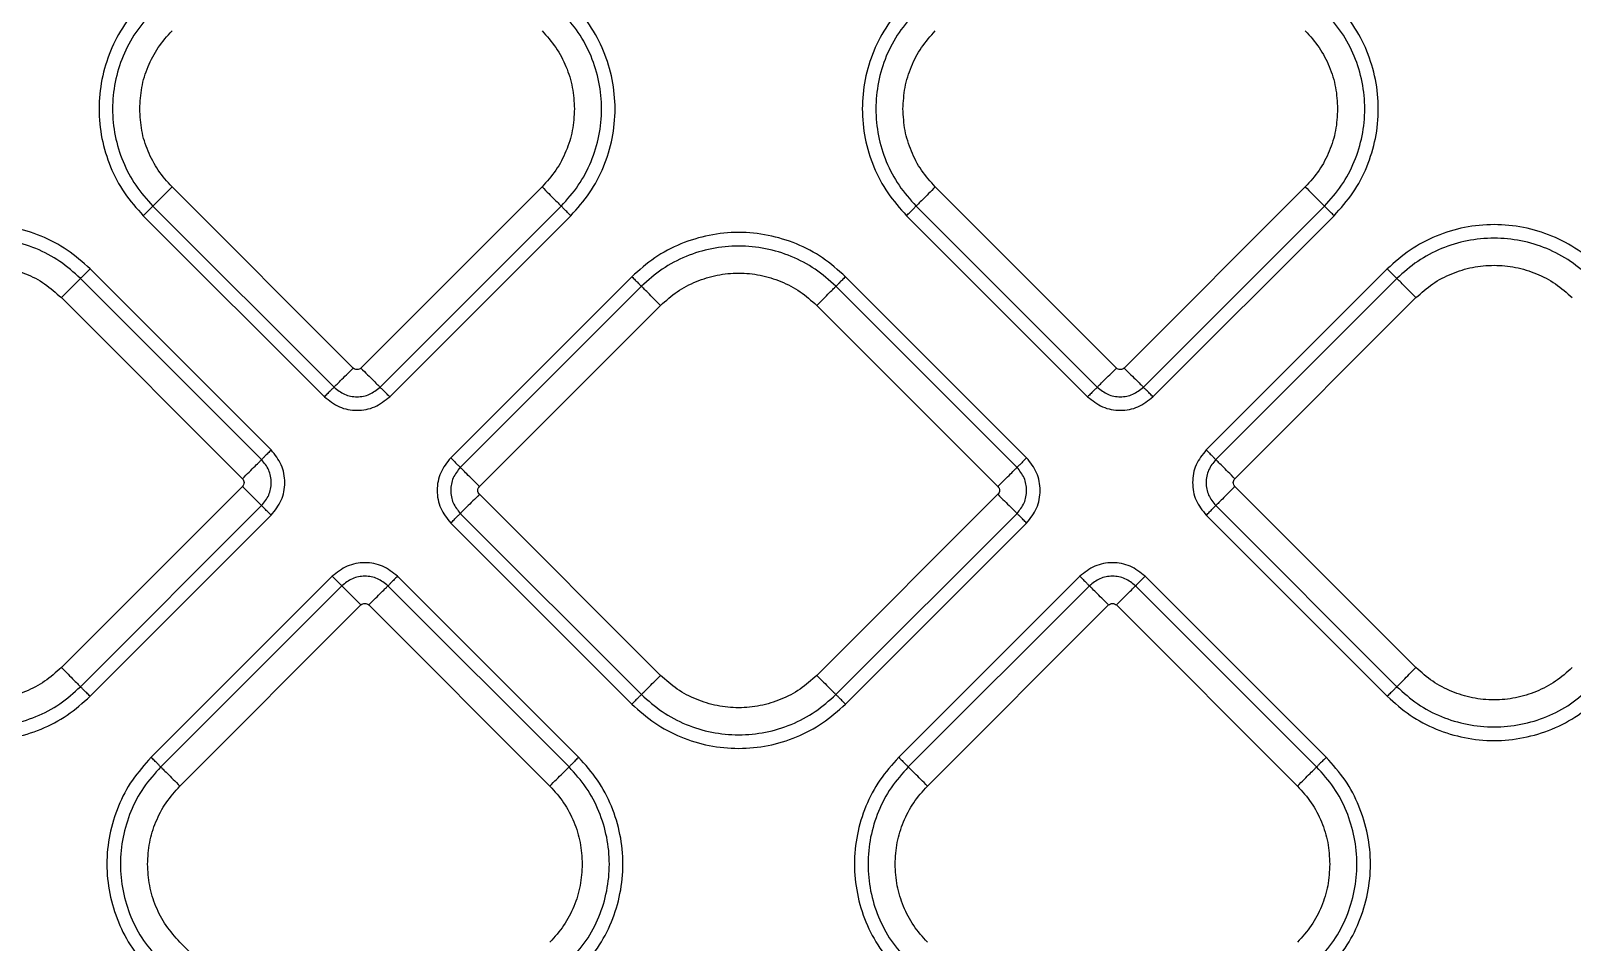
# Model space of a CAD drawing. Extents: x 400 to 501, y 484 to 634.
# Drawn here: x 439.63 to 445.24, y 548.44 to 551.76 of the extents above; entities that cross this region are included whole.
import ezdxf

# ---------------------------------------------------------------- set-up
doc = ezdxf.new("R2010")
doc.units = 0
doc.header["$MEASUREMENT"] = 0
doc.layers.add('DIM', color=3, linetype='Continuous')
doc.layers.add('GEOMETRY', color=3, linetype='Continuous', lineweight=25)

# ---------------------------------------------------------------- blocks, each defined once
blk = doc.blocks.new('2026 GRANDEE')
at = {"layer": 'GEOMETRY', "ltscale": 16}
for p, q in [((-9.6213, -46.3122), (-10.2801, -45.6533)), ((-8.9342, -45.6533), (-9.593, -46.3122)), ((-6.8448, -46.3121), (-7.5036, -45.6533)), ((-6.1577, -45.6533), (-6.8165, -46.3121)), ((-10.3499, -45.7231), (-9.691, -46.3819)), ((-9.5233, -46.3819), (-8.8645, -45.7231)), ((-7.5733, -45.723), (-6.9145, -46.3819)), ((-6.7468, -46.3819), (-6.088, -45.723)), ((-10.3847, -45.7579), (-9.7259, -46.4167)), ((-9.4884, -46.4168), (-8.8296, -45.7579)), ((-7.6082, -45.7579), (-6.9494, -46.4167)), ((-6.7119, -46.4167), (-6.0531, -45.7579)), ((-9.9194, -46.6103), (-10.5782, -45.9514)), ((-5.8595, -45.9514), (-6.5184, -46.6103)), ((-9.9543, -46.6451), (-10.6131, -45.9863)), ((-8.6076, -45.9799), (-9.2664, -46.6388)), ((-8.5727, -46.0148), (-9.2315, -46.6736)), ((-7.2063, -46.6736), (-7.8651, -46.0148)), ((-7.1714, -46.6388), (-7.8303, -45.9799)), ((-5.8247, -45.9863), (-6.4835, -46.6451)), ((-10.6828, -46.056), (-10.024, -46.7149)), ((-9.1618, -46.7434), (-8.503, -46.0845)), ((-7.9349, -46.0845), (-7.276, -46.7434)), ((-6.4138, -46.7149), (-5.755, -46.056)), ((-10.024, -46.7431), (-10.6828, -47.402)), ((-5.755, -47.402), (-6.4138, -46.7431)), ((-10.6131, -47.4717), (-9.9543, -46.8129)), ((-8.503, -47.4305), (-9.1618, -46.7716)), ((-7.276, -46.7716), (-7.9349, -47.4305)), ((-6.4835, -46.8129), (-5.8247, -47.4717)), ((-10.5782, -47.5066), (-9.9194, -46.8477)), ((-9.2315, -46.8414), (-8.5727, -47.5002)), ((-7.8651, -47.5002), (-7.2063, -46.8414)), ((-6.5184, -46.8477), (-5.8595, -47.5066)), ((-9.2664, -46.8762), (-8.6076, -47.5351)), ((-7.8303, -47.5351), (-7.1714, -46.8762)), ((-9.6974, -47.0698), (-10.3562, -47.7286)), ((-8.8011, -47.7286), (-9.4599, -47.0698)), ((-6.9779, -47.0698), (-7.6367, -47.7286)), ((-6.0816, -47.7286), (-6.7404, -47.0698)), ((-9.6625, -47.1046), (-10.3213, -47.7634)), ((-8.836, -47.7634), (-9.4948, -47.1046)), ((-6.943, -47.1046), (-7.6019, -47.7635)), ((-6.1165, -47.7635), (-6.7753, -47.1046)), ((-10.2516, -47.8332), (-9.5928, -47.1743)), ((-9.5645, -47.1743), (-8.9057, -47.8332)), ((-7.5321, -47.8332), (-6.8733, -47.1744)), ((-6.845, -47.1744), (-6.1862, -47.8332)), ((-9.5928, -49.0601), (-10.2516, -48.4013))]:
    blk.add_line(p, q, dxfattribs=at)
for points in [[(-10.3847, -44.9806), (-10.4087, -45.0075), (-10.4567, -45.0613), (-10.507, -45.1578), (-10.5387, -45.2613), (-10.5492, -45.3693), (-10.5387, -45.4772), (-10.507, -45.5808), (-10.4567, -45.6773), (-10.4087, -45.731), (-10.3847, -45.7579)], [(-10.3499, -45.0155), (-10.3717, -45.04), (-10.4154, -45.0889), (-10.4611, -45.1767), (-10.49, -45.271), (-10.4996, -45.3693), (-10.49, -45.4675), (-10.4611, -45.5618), (-10.4154, -45.6496), (-10.3717, -45.6986), (-10.3499, -45.7231)], [(-8.8645, -45.7231), (-8.8426, -45.6986), (-8.7989, -45.6496), (-8.7532, -45.5618), (-8.7243, -45.4675), (-8.7147, -45.3693), (-8.7243, -45.271), (-8.7532, -45.1767), (-8.7989, -45.0889), (-8.8426, -45.04), (-8.8645, -45.0155)], [(-8.8296, -45.7579), (-8.8056, -45.731), (-8.7576, -45.6773), (-8.7074, -45.5808), (-8.6757, -45.4772), (-8.6651, -45.3693), (-8.6757, -45.2613), (-8.7074, -45.1578), (-8.7576, -45.0613), (-8.8056, -45.0075), (-8.8296, -44.9806)], [(-7.6082, -44.9806), (-7.6322, -45.0075), (-7.6802, -45.0612), (-7.7304, -45.1577), (-7.7622, -45.2613), (-7.7727, -45.3692), (-7.7622, -45.4772), (-7.7304, -45.5807), (-7.6802, -45.6772), (-7.6322, -45.731), (-7.6082, -45.7579)], [(-7.5733, -45.0154), (-7.5952, -45.0399), (-7.6389, -45.0889), (-7.6846, -45.1767), (-7.7135, -45.271), (-7.7231, -45.3692), (-7.7135, -45.4675), (-7.6846, -45.5618), (-7.6389, -45.6496), (-7.5952, -45.6986), (-7.5733, -45.723)], [(-6.088, -45.723), (-6.0661, -45.6986), (-6.0224, -45.6496), (-5.9767, -45.5618), (-5.9478, -45.4675), (-5.9382, -45.3692), (-5.9478, -45.271), (-5.9767, -45.1767), (-6.0224, -45.0889), (-6.0661, -45.0399), (-6.088, -45.0154)], [(-6.0531, -45.7579), (-6.0291, -45.731), (-5.9811, -45.6772), (-5.9309, -45.5807), (-5.8991, -45.4772), (-5.8886, -45.3692), (-5.8991, -45.2613), (-5.9309, -45.1577), (-5.9811, -45.0612), (-6.0291, -45.0075), (-6.0531, -44.9806)], [(-10.3978, -45.3693), (-10.3963, -45.343), (-10.3933, -45.2904), (-10.3693, -45.2147), (-10.3328, -45.1441), (-10.2977, -45.1049), (-10.2801, -45.0852)], [(-8.9342, -45.0852), (-8.9166, -45.1049), (-8.8815, -45.1441), (-8.845, -45.2147), (-8.821, -45.2904), (-8.818, -45.343), (-8.8165, -45.3693)], [(-7.6213, -45.3692), (-7.6198, -45.3429), (-7.6168, -45.2903), (-7.5928, -45.2146), (-7.5563, -45.1441), (-7.5212, -45.1048), (-7.5036, -45.0852)], [(-6.1577, -45.0852), (-6.1401, -45.1048), (-6.105, -45.1441), (-6.0685, -45.2146), (-6.0445, -45.2903), (-6.0415, -45.3429), (-6.04, -45.3692)], [(-10.2801, -45.6533), (-10.2977, -45.6337), (-10.3328, -45.5944), (-10.3693, -45.5239), (-10.3933, -45.4482), (-10.3963, -45.3956), (-10.3978, -45.3693)], [(-8.8165, -45.3693), (-8.818, -45.3956), (-8.821, -45.4482), (-8.845, -45.5239), (-8.8815, -45.5944), (-8.9166, -45.6337), (-8.9342, -45.6533)], [(-7.5036, -45.6533), (-7.5212, -45.6337), (-7.5563, -45.5944), (-7.5928, -45.5238), (-7.6168, -45.4481), (-7.6198, -45.3955), (-7.6213, -45.3692)], [(-6.04, -45.3692), (-6.0415, -45.3955), (-6.0445, -45.4481), (-6.0685, -45.5238), (-6.105, -45.5944), (-6.1401, -45.6337), (-6.1577, -45.6533)], [(-10.2801, -45.6533), (-10.2884, -45.6616), (-10.305, -45.6782), (-10.3266, -45.6998), (-10.3432, -45.7164), (-10.3476, -45.7208), (-10.3499, -45.7231)], [(-8.9342, -45.6533), (-8.9259, -45.6616), (-8.9094, -45.6782), (-8.8877, -45.6998), (-8.8711, -45.7164), (-8.8667, -45.7208), (-8.8645, -45.7231)], [(-7.5036, -45.6533), (-7.5119, -45.6616), (-7.5285, -45.6781), (-7.5501, -45.6998), (-7.5667, -45.7164), (-7.5711, -45.7208), (-7.5733, -45.723)], [(-6.1577, -45.6533), (-6.1494, -45.6616), (-6.1328, -45.6781), (-6.1112, -45.6998), (-6.0946, -45.7164), (-6.0902, -45.7208), (-6.088, -45.723)], [(-10.3847, -45.7579), (-10.3806, -45.7538), (-10.3723, -45.7455), (-10.3615, -45.7347), (-10.3532, -45.7264), (-10.351, -45.7242), (-10.3499, -45.7231)], [(-8.8296, -45.7579), (-8.8337, -45.7538), (-8.842, -45.7455), (-8.8528, -45.7347), (-8.8611, -45.7264), (-8.8634, -45.7242), (-8.8645, -45.7231)], [(-7.6082, -45.7579), (-7.6041, -45.7537), (-7.5958, -45.7455), (-7.585, -45.7346), (-7.5767, -45.7263), (-7.5745, -45.7241), (-7.5733, -45.723)], [(-6.0531, -45.7579), (-6.0572, -45.7537), (-6.0655, -45.7455), (-6.0763, -45.7346), (-6.0846, -45.7263), (-6.0868, -45.7241), (-6.088, -45.723)], [(-10.5782, -45.9514), (-10.6051, -45.9274), (-10.6589, -45.8795), (-10.7554, -45.8292), (-10.8589, -45.7975), (-10.9669, -45.7869), (-11.0749, -45.7975), (-11.1784, -45.8292), (-11.2749, -45.8795), (-11.3287, -45.9274), (-11.3555, -45.9514)], [(-5.0822, -45.9514), (-5.1091, -45.9274), (-5.1629, -45.8795), (-5.2594, -45.8292), (-5.3629, -45.7975), (-5.4709, -45.7869), (-5.5789, -45.7975), (-5.6824, -45.8292), (-5.7789, -45.8795), (-5.8327, -45.9274), (-5.8595, -45.9514)], [(-10.6131, -45.9863), (-10.6376, -45.9645), (-10.6865, -45.9208), (-10.7744, -45.875), (-10.8686, -45.8462), (-10.9669, -45.8366), (-11.0652, -45.8462), (-11.1594, -45.875), (-11.2473, -45.9208), (-11.2962, -45.9645), (-11.3207, -45.9863)], [(-7.8303, -45.9799), (-7.8572, -45.956), (-7.9109, -45.908), (-8.0074, -45.8577), (-8.111, -45.826), (-8.2189, -45.8154), (-8.3269, -45.826), (-8.4304, -45.8577), (-8.5269, -45.908), (-8.5807, -45.956), (-8.6076, -45.9799)], [(-5.1171, -45.9863), (-5.1416, -45.9645), (-5.1905, -45.9208), (-5.2784, -45.875), (-5.3726, -45.8462), (-5.4709, -45.8366), (-5.5692, -45.8462), (-5.6634, -45.875), (-5.7513, -45.9208), (-5.8002, -45.9645), (-5.8247, -45.9863)], [(-7.8651, -46.0148), (-7.8896, -45.993), (-7.9386, -45.9493), (-8.0264, -45.9035), (-8.1206, -45.8747), (-8.2189, -45.8651), (-8.3172, -45.8747), (-8.4115, -45.9035), (-8.4993, -45.9493), (-8.5482, -45.993), (-8.5727, -46.0148)], [(-11.251, -46.056), (-11.2313, -46.0385), (-11.192, -46.0034), (-11.1215, -45.9667), (-11.0458, -45.9435), (-10.9669, -45.9358), (-10.888, -45.9435), (-10.8123, -45.9667), (-10.7418, -46.0034), (-10.7025, -46.0385), (-10.6828, -46.056)], [(-10.5782, -45.9514), (-10.5824, -45.9556), (-10.5907, -45.9639), (-10.6015, -45.9747), (-10.6098, -45.983), (-10.612, -45.9852), (-10.6131, -45.9863)], [(-8.503, -46.0845), (-8.4833, -46.067), (-8.444, -46.0319), (-8.3735, -45.9952), (-8.2978, -45.972), (-8.2189, -45.9643), (-8.14, -45.972), (-8.0643, -45.9952), (-7.9938, -46.0319), (-7.9545, -46.067), (-7.9349, -46.0845)], [(-5.8595, -45.9514), (-5.8554, -45.9556), (-5.8471, -45.9639), (-5.8363, -45.9747), (-5.828, -45.983), (-5.8258, -45.9852), (-5.8247, -45.9863)], [(-5.755, -46.056), (-5.7353, -46.0385), (-5.696, -46.0034), (-5.6255, -45.9667), (-5.5498, -45.9435), (-5.4709, -45.9358), (-5.392, -45.9435), (-5.3163, -45.9667), (-5.2458, -46.0034), (-5.2065, -46.0385), (-5.1868, -46.056)], [(-10.6828, -46.056), (-10.6745, -46.0477), (-10.658, -46.0312), (-10.6363, -46.0095), (-10.6197, -45.9929), (-10.6153, -45.9885), (-10.6131, -45.9863)], [(-8.6076, -45.9799), (-8.6034, -45.9841), (-8.5952, -45.9924), (-8.5843, -46.0032), (-8.576, -46.0115), (-8.5738, -46.0137), (-8.5727, -46.0148)], [(-8.503, -46.0845), (-8.5113, -46.0763), (-8.5278, -46.0597), (-8.5495, -46.038), (-8.5661, -46.0214), (-8.5705, -46.017), (-8.5727, -46.0148)], [(-7.9349, -46.0845), (-7.9266, -46.0763), (-7.91, -46.0597), (-7.8884, -46.038), (-7.8718, -46.0214), (-7.8673, -46.017), (-7.8651, -46.0148)], [(-7.8303, -45.9799), (-7.8344, -45.9841), (-7.8427, -45.9924), (-7.8535, -46.0032), (-7.8618, -46.0115), (-7.864, -46.0137), (-7.8651, -46.0148)], [(-5.755, -46.056), (-5.7632, -46.0477), (-5.7798, -46.0312), (-5.8014, -46.0095), (-5.818, -45.9929), (-5.8225, -45.9885), (-5.8247, -45.9863)], [(-9.691, -46.3819), (-9.6888, -46.3797), (-9.6844, -46.3753), (-9.6678, -46.3587), (-9.6461, -46.337), (-9.6296, -46.3204), (-9.6213, -46.3122)], [(-9.593, -46.3122), (-9.5847, -46.3204), (-9.5682, -46.337), (-9.5465, -46.3587), (-9.5299, -46.3753), (-9.5255, -46.3797), (-9.5233, -46.3819)], [(-6.9145, -46.3819), (-6.9123, -46.3796), (-6.9079, -46.3752), (-6.8913, -46.3586), (-6.8696, -46.337), (-6.8531, -46.3204), (-6.8448, -46.3121)], [(-6.8165, -46.3121), (-6.8082, -46.3204), (-6.7917, -46.337), (-6.77, -46.3586), (-6.7534, -46.3752), (-6.749, -46.3796), (-6.7468, -46.3819)], [(-9.691, -46.3819), (-9.6921, -46.383), (-9.6943, -46.3852), (-9.7026, -46.3935), (-9.7135, -46.4043), (-9.7217, -46.4126), (-9.7259, -46.4167)], [(-9.4884, -46.4167), (-9.4926, -46.4126), (-9.5009, -46.4043), (-9.5117, -46.3935), (-9.52, -46.3852), (-9.5222, -46.383), (-9.5233, -46.3819)], [(-6.9145, -46.3819), (-6.9156, -46.383), (-6.9178, -46.3852), (-6.9261, -46.3935), (-6.937, -46.4043), (-6.9452, -46.4126), (-6.9494, -46.4167)], [(-6.7119, -46.4167), (-6.7161, -46.4126), (-6.7243, -46.4043), (-6.7352, -46.3935), (-6.7435, -46.3852), (-6.7457, -46.383), (-6.7468, -46.3819)], [(-10.024, -46.7149), (-10.0157, -46.7066), (-9.9992, -46.69), (-9.9775, -46.6684), (-9.9609, -46.6518), (-9.9565, -46.6473), (-9.9543, -46.6451)], [(-9.9194, -46.6103), (-9.9235, -46.6144), (-9.9318, -46.6227), (-9.9427, -46.6335), (-9.951, -46.6418), (-9.9532, -46.644), (-9.9543, -46.6451)], [(-9.2664, -46.6388), (-9.2623, -46.6429), (-9.254, -46.6512), (-9.2432, -46.662), (-9.2349, -46.6703), (-9.2327, -46.6725), (-9.2315, -46.6736)], [(-7.1714, -46.6388), (-7.1756, -46.6429), (-7.1839, -46.6512), (-7.1947, -46.662), (-7.203, -46.6703), (-7.2052, -46.6725), (-7.2063, -46.6736)], [(-6.5184, -46.6103), (-6.5142, -46.6144), (-6.506, -46.6227), (-6.4951, -46.6335), (-6.4868, -46.6418), (-6.4846, -46.644), (-6.4835, -46.6451)], [(-6.4138, -46.7149), (-6.4221, -46.7066), (-6.4386, -46.69), (-6.4603, -46.6684), (-6.4769, -46.6518), (-6.4813, -46.6473), (-6.4835, -46.6451)], [(-9.1618, -46.7434), (-9.1701, -46.7351), (-9.1867, -46.7185), (-9.2083, -46.6969), (-9.2249, -46.6803), (-9.2293, -46.6759), (-9.2315, -46.6736)], [(-7.276, -46.7434), (-7.2677, -46.7351), (-7.2512, -46.7185), (-7.2295, -46.6969), (-7.2129, -46.6803), (-7.2085, -46.6759), (-7.2063, -46.6736)], [(-10.024, -46.7431), (-10.0157, -46.7514), (-9.9992, -46.768), (-9.9775, -46.7896), (-9.9609, -46.8062), (-9.9565, -46.8106), (-9.9543, -46.8129)], [(-6.4138, -46.7431), (-6.4221, -46.7514), (-6.4386, -46.768), (-6.4603, -46.7896), (-6.4769, -46.8062), (-6.4813, -46.8106), (-6.4835, -46.8129)], [(-9.9194, -46.8477), (-9.9235, -46.8436), (-9.9318, -46.8353), (-9.9427, -46.8245), (-9.951, -46.8162), (-9.9532, -46.814), (-9.9543, -46.8129)], [(-9.1618, -46.7716), (-9.1701, -46.7799), (-9.1867, -46.7965), (-9.2083, -46.8181), (-9.2249, -46.8347), (-9.2293, -46.8392), (-9.2315, -46.8414)], [(-7.276, -46.7716), (-7.2677, -46.7799), (-7.2512, -46.7965), (-7.2295, -46.8181), (-7.2129, -46.8347), (-7.2085, -46.8392), (-7.2063, -46.8414)], [(-6.5184, -46.8477), (-6.5142, -46.8436), (-6.506, -46.8353), (-6.4951, -46.8245), (-6.4868, -46.8162), (-6.4846, -46.814), (-6.4835, -46.8129)], [(-9.2664, -46.8762), (-9.2623, -46.8721), (-9.254, -46.8638), (-9.2432, -46.853), (-9.2349, -46.8447), (-9.2327, -46.8425), (-9.2315, -46.8414)], [(-7.1714, -46.8762), (-7.1756, -46.8721), (-7.1839, -46.8638), (-7.1947, -46.853), (-7.203, -46.8447), (-7.2052, -46.8425), (-7.2063, -46.8414)], [(-9.6974, -47.0698), (-9.6932, -47.0739), (-9.685, -47.0822), (-9.6741, -47.093), (-9.6658, -47.1013), (-9.6636, -47.1035), (-9.6625, -47.1046)], [(-9.4599, -47.0698), (-9.4641, -47.0739), (-9.4723, -47.0822), (-9.4832, -47.093), (-9.4915, -47.1013), (-9.4937, -47.1035), (-9.4948, -47.1046)], [(-6.9779, -47.0698), (-6.9737, -47.0739), (-6.9655, -47.0822), (-6.9546, -47.093), (-6.9463, -47.1013), (-6.9441, -47.1035), (-6.943, -47.1046)], [(-6.7404, -47.0698), (-6.7446, -47.0739), (-6.7529, -47.0822), (-6.7637, -47.093), (-6.772, -47.1013), (-6.7742, -47.1035), (-6.7753, -47.1046)], [(-9.5928, -47.1743), (-9.6011, -47.1661), (-9.6176, -47.1495), (-9.6393, -47.1278), (-9.6559, -47.1113), (-9.6603, -47.1068), (-9.6625, -47.1046)], [(-9.5645, -47.1743), (-9.5562, -47.1661), (-9.5397, -47.1495), (-9.518, -47.1278), (-9.5014, -47.1113), (-9.497, -47.1068), (-9.4948, -47.1046)], [(-6.8733, -47.1744), (-6.8816, -47.1661), (-6.8981, -47.1495), (-6.9198, -47.1279), (-6.9364, -47.1113), (-6.9408, -47.1069), (-6.943, -47.1046)], [(-6.845, -47.1744), (-6.8367, -47.1661), (-6.8202, -47.1495), (-6.7985, -47.1279), (-6.7819, -47.1113), (-6.7775, -47.1069), (-6.7753, -47.1046)], [(-10.6828, -47.402), (-10.7025, -47.4195), (-10.7418, -47.4546), (-10.8123, -47.4913), (-10.888, -47.5145), (-10.9669, -47.5222), (-11.0458, -47.5145), (-11.1215, -47.4913), (-11.192, -47.4546), (-11.2313, -47.4195), (-11.251, -47.402)], [(-10.6828, -47.402), (-10.6745, -47.4102), (-10.658, -47.4268), (-10.6363, -47.4485), (-10.6197, -47.4651), (-10.6153, -47.4695), (-10.6131, -47.4717)], [(-8.5727, -47.5002), (-8.5705, -47.498), (-8.5661, -47.4936), (-8.5495, -47.477), (-8.5278, -47.4553), (-8.5113, -47.4388), (-8.503, -47.4305)], [(-7.9349, -47.4305), (-7.9545, -47.448), (-7.9938, -47.4831), (-8.0643, -47.5198), (-8.14, -47.543), (-8.2189, -47.5507), (-8.2978, -47.543), (-8.3735, -47.5198), (-8.444, -47.4831), (-8.4833, -47.448), (-8.503, -47.4305)], [(-7.9349, -47.4305), (-7.9266, -47.4388), (-7.91, -47.4553), (-7.8884, -47.477), (-7.8718, -47.4936), (-7.8673, -47.498), (-7.8651, -47.5002)], [(-5.8247, -47.4717), (-5.8225, -47.4695), (-5.818, -47.4651), (-5.8014, -47.4485), (-5.7798, -47.4268), (-5.7632, -47.4102), (-5.755, -47.402)], [(-5.1868, -47.402), (-5.2065, -47.4195), (-5.2458, -47.4546), (-5.3163, -47.4913), (-5.392, -47.5145), (-5.4709, -47.5222), (-5.5498, -47.5145), (-5.6255, -47.4913), (-5.696, -47.4546), (-5.7353, -47.4195), (-5.755, -47.402)], [(-11.3207, -47.4717), (-11.2962, -47.4935), (-11.2473, -47.5372), (-11.1594, -47.583), (-11.0652, -47.6118), (-10.9669, -47.6214), (-10.8686, -47.6118), (-10.7744, -47.583), (-10.6865, -47.5372), (-10.6376, -47.4935), (-10.6131, -47.4717)], [(-10.5782, -47.5066), (-10.5824, -47.5024), (-10.5907, -47.4941), (-10.6015, -47.4833), (-10.6098, -47.475), (-10.612, -47.4728), (-10.6131, -47.4717)], [(-5.8247, -47.4717), (-5.8258, -47.4728), (-5.828, -47.475), (-5.8363, -47.4833), (-5.8471, -47.4941), (-5.8554, -47.5024), (-5.8595, -47.5066)], [(-5.8247, -47.4717), (-5.8002, -47.4935), (-5.7513, -47.5372), (-5.6634, -47.583), (-5.5692, -47.6118), (-5.4709, -47.6214), (-5.3726, -47.6118), (-5.2784, -47.583), (-5.1905, -47.5372), (-5.1416, -47.4935), (-5.1171, -47.4717)], [(-11.3555, -47.5066), (-11.3287, -47.5305), (-11.2749, -47.5785), (-11.1784, -47.6288), (-11.0749, -47.6605), (-10.9669, -47.6711), (-10.8589, -47.6605), (-10.7554, -47.6288), (-10.6589, -47.5785), (-10.6051, -47.5305), (-10.5782, -47.5066)], [(-8.5727, -47.5002), (-8.5738, -47.5013), (-8.576, -47.5035), (-8.5843, -47.5118), (-8.5952, -47.5226), (-8.6034, -47.5309), (-8.6076, -47.5351)], [(-8.6076, -47.5351), (-8.5807, -47.5591), (-8.5269, -47.607), (-8.4304, -47.6573), (-8.3269, -47.689), (-8.2189, -47.6996), (-8.111, -47.689), (-8.0074, -47.6573), (-7.9109, -47.607), (-7.8572, -47.5591), (-7.8303, -47.5351)], [(-8.5727, -47.5002), (-8.5482, -47.522), (-8.4993, -47.5657), (-8.4115, -47.6115), (-8.3172, -47.6403), (-8.2189, -47.6499), (-8.1206, -47.6403), (-8.0264, -47.6115), (-7.9386, -47.5657), (-7.8896, -47.522), (-7.8651, -47.5002)], [(-7.8303, -47.5351), (-7.8344, -47.5309), (-7.8427, -47.5226), (-7.8535, -47.5118), (-7.8618, -47.5035), (-7.864, -47.5013), (-7.8651, -47.5002)], [(-5.8595, -47.5066), (-5.8327, -47.5305), (-5.7789, -47.5785), (-5.6824, -47.6288), (-5.5789, -47.6605), (-5.4709, -47.6711), (-5.3629, -47.6605), (-5.2594, -47.6288), (-5.1629, -47.5785), (-5.1091, -47.5305), (-5.0822, -47.5066)], [(-10.3562, -47.7286), (-10.3802, -47.7555), (-10.4282, -47.8092), (-10.4784, -47.9057), (-10.5102, -48.0093), (-10.5207, -48.1172), (-10.5102, -48.2252), (-10.4784, -48.3287), (-10.4282, -48.4252), (-10.3802, -48.479), (-10.3562, -48.5059)], [(-10.3213, -47.7634), (-10.3432, -47.7879), (-10.3869, -47.8369), (-10.4326, -47.9247), (-10.4615, -48.019), (-10.4711, -48.1172), (-10.4615, -48.2155), (-10.4326, -48.3098), (-10.3869, -48.3976), (-10.3432, -48.4466), (-10.3213, -48.471)], [(-10.3213, -47.7634), (-10.3225, -47.7623), (-10.3247, -47.7601), (-10.333, -47.7518), (-10.3438, -47.741), (-10.3521, -47.7327), (-10.3562, -47.7286)], [(-10.3213, -47.7634), (-10.3191, -47.7657), (-10.3147, -47.7701), (-10.2981, -47.7867), (-10.2765, -47.8083), (-10.2599, -47.8249), (-10.2516, -47.8332)], [(-8.9057, -47.8332), (-8.8974, -47.8249), (-8.8808, -47.8083), (-8.8592, -47.7867), (-8.8426, -47.7701), (-8.8382, -47.7657), (-8.836, -47.7634)], [(-8.8011, -47.7286), (-8.8052, -47.7327), (-8.8135, -47.741), (-8.8243, -47.7518), (-8.8326, -47.7601), (-8.8348, -47.7623), (-8.836, -47.7634)], [(-8.836, -48.471), (-8.8141, -48.4466), (-8.7704, -48.3976), (-8.7247, -48.3098), (-8.6958, -48.2155), (-8.6862, -48.1172), (-8.6958, -48.019), (-8.7247, -47.9247), (-8.7704, -47.8369), (-8.8141, -47.7879), (-8.836, -47.7634)], [(-8.8011, -48.5059), (-8.7771, -48.479), (-8.7291, -48.4252), (-8.6789, -48.3287), (-8.6471, -48.2252), (-8.6366, -48.1172), (-8.6471, -48.0093), (-8.6789, -47.9057), (-8.7291, -47.8092), (-8.7771, -47.7555), (-8.8011, -47.7286)], [(-7.6367, -47.7286), (-7.6607, -47.7555), (-7.7087, -47.8093), (-7.759, -47.9058), (-7.7907, -48.0093), (-7.8012, -48.1173), (-7.7907, -48.2252), (-7.759, -48.3288), (-7.7087, -48.4253), (-7.6607, -48.479), (-7.6367, -48.5059)], [(-7.6019, -47.7635), (-7.6237, -47.788), (-7.6674, -47.8369), (-7.7131, -47.9247), (-7.742, -48.019), (-7.7516, -48.1173), (-7.742, -48.2155), (-7.7131, -48.3098), (-7.6674, -48.3976), (-7.6237, -48.4466), (-7.6019, -48.4711)], [(-7.6367, -47.7286), (-7.6326, -47.7328), (-7.6243, -47.741), (-7.6135, -47.7519), (-7.6052, -47.7602), (-7.603, -47.7624), (-7.6019, -47.7635)], [(-7.5321, -47.8332), (-7.5404, -47.8249), (-7.557, -47.8084), (-7.5786, -47.7867), (-7.5952, -47.7701), (-7.5996, -47.7657), (-7.6019, -47.7635)], [(-6.1862, -47.8332), (-6.1779, -47.8249), (-6.1614, -47.8084), (-6.1397, -47.7867), (-6.1231, -47.7701), (-6.1187, -47.7657), (-6.1165, -47.7635)], [(-6.0816, -47.7286), (-6.0857, -47.7328), (-6.094, -47.741), (-6.1048, -47.7519), (-6.1131, -47.7602), (-6.1154, -47.7624), (-6.1165, -47.7635)], [(-6.1165, -48.4711), (-6.0946, -48.4466), (-6.0509, -48.3976), (-6.0052, -48.3098), (-5.9763, -48.2155), (-5.9667, -48.1173), (-5.9763, -48.019), (-6.0052, -47.9247), (-6.0509, -47.8369), (-6.0946, -47.788), (-6.1165, -47.7635)], [(-6.0816, -48.5059), (-6.0576, -48.479), (-6.0096, -48.4253), (-5.9594, -48.3288), (-5.9277, -48.2252), (-5.9171, -48.1173), (-5.9277, -48.0093), (-5.9594, -47.9058), (-6.0096, -47.8093), (-6.0576, -47.7555), (-6.0816, -47.7286)], [(-10.3693, -48.1172), (-10.3678, -48.0909), (-10.3648, -48.0383), (-10.3408, -47.9626), (-10.3043, -47.8921), (-10.2692, -47.8528), (-10.2516, -47.8332)], [(-8.9057, -47.8332), (-8.8881, -47.8528), (-8.853, -47.8921), (-8.8165, -47.9626), (-8.7925, -48.0383), (-8.7895, -48.0909), (-8.788, -48.1172)], [(-7.6498, -48.1173), (-7.6483, -48.091), (-7.6453, -48.0384), (-7.6213, -47.9627), (-7.5848, -47.8921), (-7.5497, -47.8529), (-7.5321, -47.8332)], [(-6.1862, -47.8332), (-6.1686, -47.8529), (-6.1335, -47.8921), (-6.097, -47.9627), (-6.073, -48.0384), (-6.07, -48.091), (-6.0685, -48.1173)], [(-10.2516, -48.4013), (-10.2692, -48.3817), (-10.3043, -48.3424), (-10.3408, -48.2718), (-10.3648, -48.1961), (-10.3678, -48.1435), (-10.3693, -48.1172)], [(-8.788, -48.1172), (-8.7895, -48.1435), (-8.7925, -48.1961), (-8.8165, -48.2718), (-8.853, -48.3424), (-8.8881, -48.3817), (-8.9057, -48.4013)], [(-7.5321, -48.4013), (-7.5497, -48.3817), (-7.5848, -48.3424), (-7.6213, -48.2719), (-7.6453, -48.1962), (-7.6483, -48.1436), (-7.6498, -48.1173)], [(-6.0685, -48.1173), (-6.07, -48.1436), (-6.073, -48.1962), (-6.097, -48.2719), (-6.1335, -48.3424), (-6.1686, -48.3817), (-6.1862, -48.4013)]]:
    blk.add_open_spline(points, degree=3, dxfattribs=at)
for points, knots in [([(-9.593, -46.3122), (-9.5951, -46.3138), (-9.5992, -46.3171), (-9.6072, -46.3185), (-9.6151, -46.3171), (-9.6192, -46.3138), (-9.6213, -46.3122)], [0, 0, 0, 0, 0.250227, 0.500001, 0.749773, 1, 1, 1, 1]), ([(-6.8165, -46.3121), (-6.8186, -46.3138), (-6.8227, -46.317), (-6.8307, -46.3185), (-6.8386, -46.317), (-6.8427, -46.3138), (-6.8448, -46.3121)], [0, 0, 0, 0, 0.250227, 0.500001, 0.749773, 1, 1, 1, 1]), ([(-9.7259, -46.4167), (-9.7085, -46.4305), (-9.6738, -46.458), (-9.6072, -46.4699), (-9.5405, -46.458), (-9.5058, -46.4305), (-9.4884, -46.4168)], [0, 0, 0, 0, 0.250039, 0.499994, 0.749965, 1, 1, 1, 1]), ([(-9.691, -46.3819), (-9.6788, -46.3916), (-9.6543, -46.411), (-9.6072, -46.4195), (-9.5601, -46.411), (-9.5356, -46.3916), (-9.5233, -46.3819)], [0, 0, 0, 0, 0.249985, 0.499995, 0.750018, 1, 1, 1, 1]), ([(-6.9494, -46.4167), (-6.932, -46.4305), (-6.8973, -46.458), (-6.8307, -46.4699), (-6.764, -46.458), (-6.7293, -46.4305), (-6.7119, -46.4167)], [0, 0, 0, 0, 0.2500385, 0.4999937, 0.7499651, 1, 1, 1, 1]), ([(-6.9145, -46.3819), (-6.9023, -46.3916), (-6.8777, -46.411), (-6.8307, -46.4194), (-6.7836, -46.411), (-6.759, -46.3916), (-6.7468, -46.3819)], [0, 0, 0, 0, 0.249985, 0.499995, 0.750018, 1, 1, 1, 1]), ([(-9.9543, -46.8129), (-9.9446, -46.8006), (-9.9251, -46.7761), (-9.9167, -46.729), (-9.9251, -46.6819), (-9.9446, -46.6574), (-9.9543, -46.6451)], [0, 0, 0, 0, 0.249985, 0.499995, 0.750018, 1, 1, 1, 1]), ([(-9.9194, -46.8477), (-9.9057, -46.8304), (-9.8782, -46.7957), (-9.8662, -46.729), (-9.8782, -46.6623), (-9.9057, -46.6276), (-9.9194, -46.6103)], [0, 0, 0, 0, 0.250039, 0.499994, 0.749965, 1, 1, 1, 1]), ([(-9.2664, -46.6388), (-9.2802, -46.6561), (-9.3077, -46.6908), (-9.3196, -46.7575), (-9.3077, -46.8242), (-9.2802, -46.8589), (-9.2664, -46.8762)], [0, 0, 0, 0, 0.250039, 0.499994, 0.749965, 1, 1, 1, 1]), ([(-7.1714, -46.8762), (-7.1577, -46.8589), (-7.1302, -46.8242), (-7.1183, -46.7575), (-7.1302, -46.6908), (-7.1577, -46.6561), (-7.1714, -46.6388)], [0, 0, 0, 0, 0.250039, 0.499994, 0.749965, 1, 1, 1, 1]), ([(-6.5184, -46.6103), (-6.5321, -46.6276), (-6.5596, -46.6623), (-6.5716, -46.729), (-6.5596, -46.7957), (-6.5321, -46.8304), (-6.5184, -46.8477)], [0, 0, 0, 0, 0.250039, 0.499994, 0.749965, 1, 1, 1, 1]), ([(-6.4835, -46.6451), (-6.4932, -46.6574), (-6.5127, -46.6819), (-6.5211, -46.729), (-6.5127, -46.7761), (-6.4932, -46.8006), (-6.4835, -46.8129)], [0, 0, 0, 0, 0.249985, 0.499995, 0.750018, 1, 1, 1, 1]), ([(-9.2315, -46.6736), (-9.2413, -46.6859), (-9.2607, -46.7104), (-9.2691, -46.7575), (-9.2607, -46.8046), (-9.2413, -46.8291), (-9.2315, -46.8414)], [0, 0, 0, 0, 0.249985, 0.499995, 0.750018, 1, 1, 1, 1]), ([(-7.2063, -46.8414), (-7.1966, -46.8291), (-7.1772, -46.8046), (-7.1687, -46.7575), (-7.1772, -46.7104), (-7.1966, -46.6859), (-7.2063, -46.6736)], [0, 0, 0, 0, 0.249985, 0.499995, 0.750018, 1, 1, 1, 1]), ([(-10.024, -46.7149), (-10.0224, -46.7169), (-10.0191, -46.7211), (-10.0176, -46.729), (-10.0191, -46.7369), (-10.0224, -46.7411), (-10.024, -46.7431)], [0, 0, 0, 0, 0.250227, 0.500001, 0.749773, 1, 1, 1, 1]), ([(-9.1618, -46.7716), (-9.1635, -46.7696), (-9.1667, -46.7654), (-9.1682, -46.7575), (-9.1667, -46.7496), (-9.1635, -46.7454), (-9.1618, -46.7434)], [0, 0, 0, 0, 0.250227, 0.500001, 0.749773, 1, 1, 1, 1]), ([(-7.276, -46.7434), (-7.2744, -46.7454), (-7.2711, -46.7496), (-7.2697, -46.7575), (-7.2711, -46.7654), (-7.2744, -46.7696), (-7.276, -46.7716)], [0, 0, 0, 0, 0.2502271, 0.500001, 0.7497726, 1, 1, 1, 1]), ([(-6.4138, -46.7431), (-6.4154, -46.7411), (-6.4187, -46.7369), (-6.4201, -46.729), (-6.4187, -46.7211), (-6.4154, -46.7169), (-6.4138, -46.7149)], [0, 0, 0, 0, 0.250227, 0.500001, 0.749773, 1, 1, 1, 1]), ([(-9.4599, -47.0698), (-9.4773, -47.056), (-9.512, -47.0285), (-9.5786, -47.0166), (-9.6453, -47.0285), (-9.68, -47.056), (-9.6974, -47.0698)], [0, 0, 0, 0, 0.2500385, 0.4999937, 0.7499651, 1, 1, 1, 1]), ([(-6.7404, -47.0698), (-6.7578, -47.056), (-6.7925, -47.0285), (-6.8592, -47.0166), (-6.9258, -47.0285), (-6.9605, -47.056), (-6.9779, -47.0698)], [0, 0, 0, 0, 0.250039, 0.499994, 0.749965, 1, 1, 1, 1]), ([(-9.4948, -47.1046), (-9.507, -47.0949), (-9.5316, -47.0755), (-9.5787, -47.0671), (-9.6257, -47.0755), (-9.6503, -47.0949), (-9.6625, -47.1046)], [0, 0, 0, 0, 0.249985, 0.499995, 0.750018, 1, 1, 1, 1]), ([(-6.7753, -47.1046), (-6.7876, -47.0949), (-6.8121, -47.0755), (-6.8592, -47.0671), (-6.9063, -47.0755), (-6.9308, -47.0949), (-6.943, -47.1046)], [0, 0, 0, 0, 0.249985, 0.499995, 0.750018, 1, 1, 1, 1]), ([(-9.5928, -47.1743), (-9.5907, -47.1727), (-9.5866, -47.1694), (-9.5787, -47.168), (-9.5707, -47.1694), (-9.5666, -47.1727), (-9.5645, -47.1743)], [0, 0, 0, 0, 0.2502271, 0.500001, 0.7497726, 1, 1, 1, 1]), ([(-6.8733, -47.1744), (-6.8712, -47.1727), (-6.8671, -47.1695), (-6.8592, -47.168), (-6.8512, -47.1695), (-6.8471, -47.1727), (-6.845, -47.1744)], [0, 0, 0, 0, 0.250227, 0.500001, 0.749773, 1, 1, 1, 1])]:
    blk.add_open_spline(points, degree=3, knots=knots, dxfattribs=at)

msp = doc.modelspace()

# ---------------------------------------------------------------- block references
at = {"layer": 'DIM'}
msp.add_blockref('2026 GRANDEE', (450.4248, 596.8403), dxfattribs=at)

doc.saveas('drawing.dxf')
